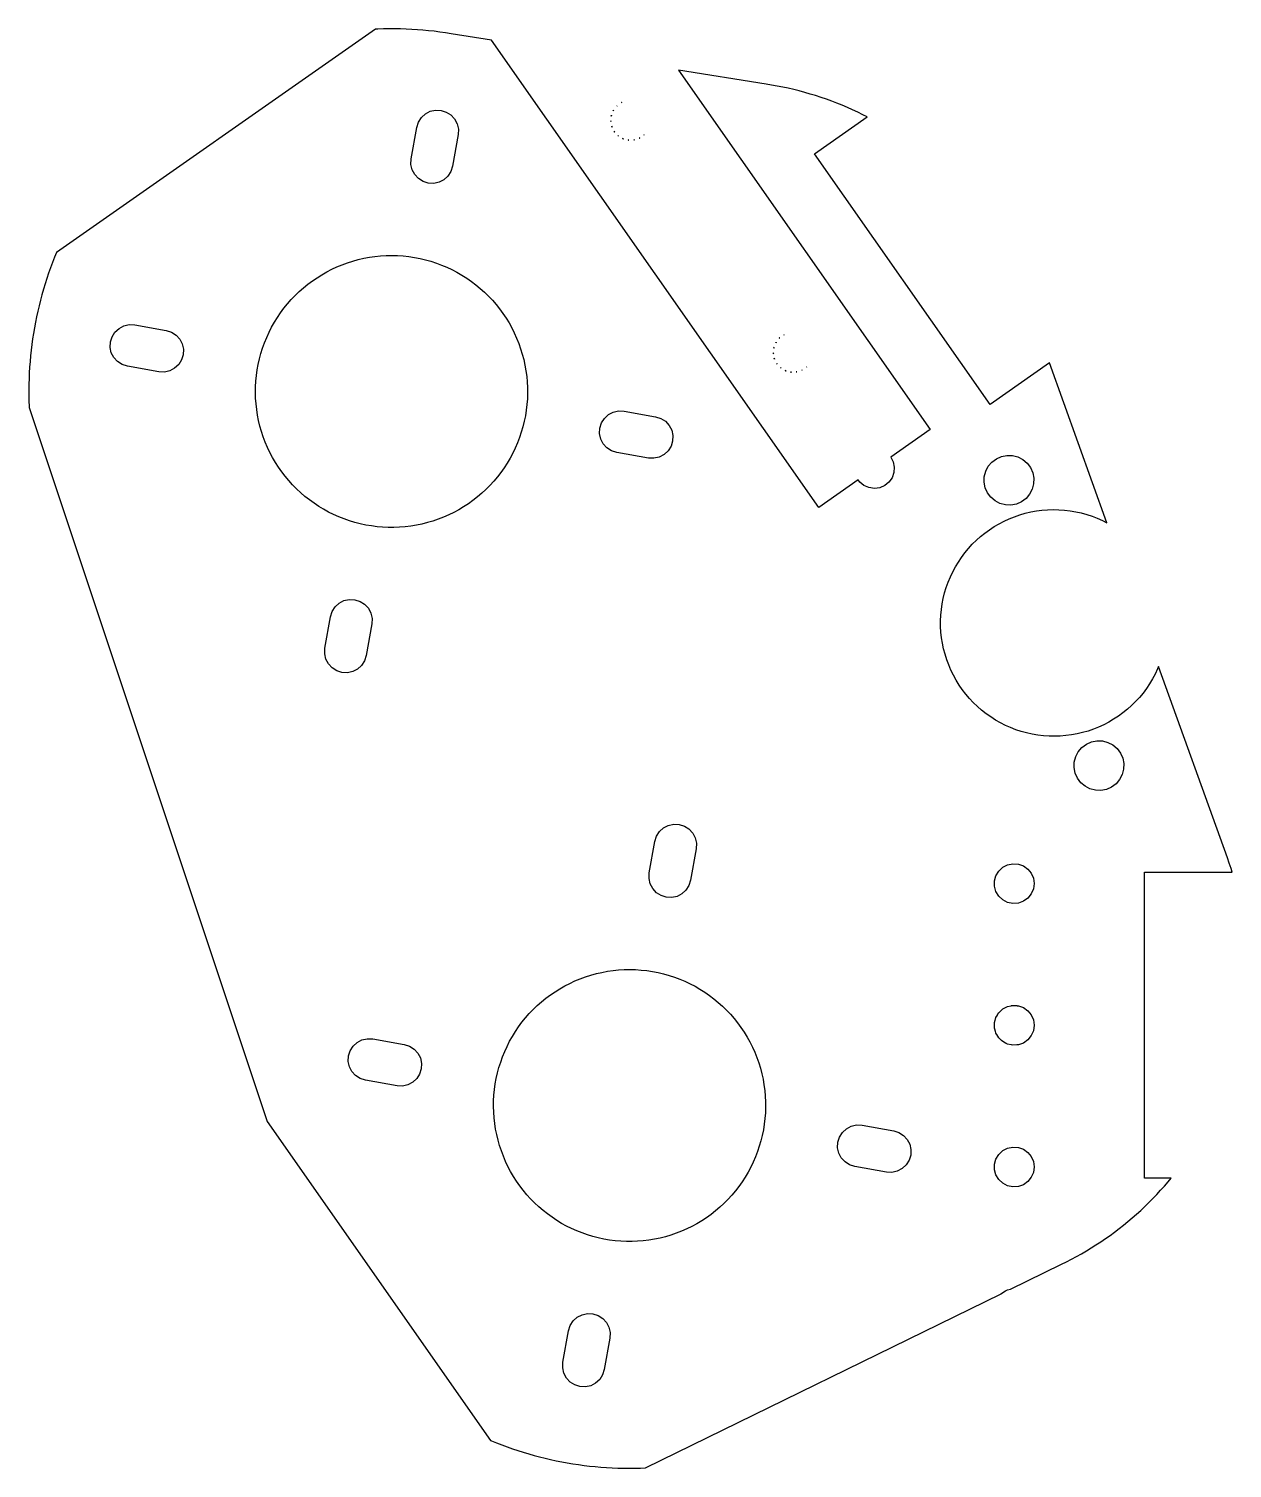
# Model space of a CAD drawing. Header units: metres. Extents: x -106 to 106, y -299 to -172.
# Drawn here: x -106.4 to -0.3, y -299.1 to -172.1 of the extents above; entities that cross this region are included whole.
import ezdxf

# ---------------------------------------------------------------- set-up
doc = ezdxf.new("R2010")
doc.units = ezdxf.units.M

msp = doc.modelspace()

# ---------------------------------------------------------------- linework, layer by layer
for p, q in [((-75.8574, -172.111), (-103.994, -191.813)), ((-75.6512, -172.102), (-75.8574, -172.111)), ((-75.1525, -172.087), (-75.6512, -172.102)), ((-74.6536, -172.079), (-75.1525, -172.087)), ((-74.1547, -172.08), (-74.6536, -172.079)), ((-73.6559, -172.088), (-74.1547, -172.08)), ((-73.1572, -172.104), (-73.6559, -172.088)), ((-72.6589, -172.128), (-73.1572, -172.104)), ((-72.161, -172.16), (-72.6589, -172.128)), ((-71.6636, -172.199), (-72.161, -172.16)), ((-71.167, -172.246), (-71.6636, -172.199)), ((-70.6711, -172.301), (-71.167, -172.246)), ((-70.1761, -172.364), (-70.6711, -172.301)), ((-69.6822, -172.434), (-70.1761, -172.364)), ((-69.1894, -172.512), (-69.6822, -172.434)), ((-65.6226, -173.083), (-69.1894, -172.512)), ((-36.7527, -214.314), (-65.6226, -173.083)), ((-41.3969, -176.963), (-49.1231, -175.726)), ((-49.1231, -175.726), (-26.9229, -207.431)), ((-40.9041, -177.042), (-41.3969, -176.963)), ((-40.4126, -177.13), (-40.9041, -177.042)), ((-39.9228, -177.226), (-40.4126, -177.13)), ((-39.4347, -177.331), (-39.9228, -177.226)), ((-38.9484, -177.444), (-39.4347, -177.331)), ((-38.4642, -177.565), (-38.9484, -177.444)), ((-37.9821, -177.695), (-38.4642, -177.565)), ((-37.5023, -177.833), (-37.9821, -177.695)), ((-54.5679, -178.907), (-54.5323, -178.87)), ((-54.5445, -178.878), (-54.5679, -178.907)), ((-54.5323, -178.87), (-54.5445, -178.878)), ((-54.1549, -178.605), (-54.1297, -178.59)), ((-54.1365, -178.592), (-54.1549, -178.605)), ((-54.1297, -178.59), (-54.1365, -178.592)), ((-37.025, -177.979), (-37.5023, -177.833)), ((-36.5503, -178.133), (-37.025, -177.979)), ((-36.0783, -178.296), (-36.5503, -178.133)), ((-35.6091, -178.467), (-36.0783, -178.296)), ((-35.143, -178.645), (-35.6091, -178.467)), ((-34.68, -178.832), (-35.143, -178.645)), ((-34.2203, -179.027), (-34.68, -178.832)), ((-33.764, -179.229), (-34.2203, -179.027)), ((-72.2087, -180.777), (-72.0635, -180.317)), ((-72.0635, -180.317), (-71.804, -179.91)), ((-71.804, -179.91), (-71.4479, -179.583)), ((-71.4479, -179.583), (-71.0196, -179.36)), ((-71.0196, -179.36), (-70.548, -179.256)), ((-70.548, -179.256), (-70.0656, -179.277)), ((-70.0656, -179.277), (-69.605, -179.422)), ((-69.605, -179.422), (-69.1977, -179.681)), ((-69.1977, -179.681), (-68.8714, -180.038)), ((-68.8714, -180.038), (-68.6484, -180.466)), ((-55.0919, -180.189), (-55.0956, -180.224)), ((-55.0956, -180.224), (-55.0865, -180.272)), ((-55.0865, -180.272), (-55.0919, -180.189)), ((-55.0493, -179.777), (-55.0333, -179.701)), ((-55.0443, -179.728), (-55.0493, -179.777)), ((-55.0333, -179.701), (-55.0443, -179.728)), ((-54.8727, -179.309), (-54.8417, -179.25)), ((-54.8555, -179.267), (-54.8727, -179.309)), ((-54.8417, -179.25), (-54.8555, -179.267)), ((-37.1156, -183.104), (-32.4747, -179.854)), ((-33.3113, -179.439), (-33.764, -179.229)), ((-32.8622, -179.657), (-33.3113, -179.439)), ((-32.4747, -179.854), (-32.8622, -179.657)), ((-72.6999, -183.563), (-72.2087, -180.777)), ((-68.5649, -181.42), (-69.0561, -184.205)), ((-68.6484, -180.466), (-68.5439, -180.937)), ((-68.5439, -180.937), (-68.5649, -181.42)), ((-55.0125, -180.674), (-55.0052, -180.713)), ((-54.9834, -180.756), (-55.0125, -180.674)), ((-55.0052, -180.713), (-54.9834, -180.756)), ((-54.8007, -181.118), (-54.7804, -181.158)), ((-54.7497, -181.191), (-54.8007, -181.118)), ((-54.7804, -181.158), (-54.7497, -181.191)), ((-54.4725, -181.486), (-54.4396, -181.521)), ((-54.4047, -181.542), (-54.4725, -181.486)), ((-54.4396, -181.521), (-54.4047, -181.542)), ((-52.1449, -181.425), (-52.1678, -181.443)), ((-52.1678, -181.443), (-52.1494, -181.43)), ((-52.1494, -181.43), (-52.1449, -181.425)), ((-54.0531, -181.748), (-54.0102, -181.774)), ((-53.9762, -181.782), (-54.0531, -181.748)), ((-54.0102, -181.774), (-53.9762, -181.782)), ((-53.4982, -181.894), (-53.5748, -181.883)), ((-53.5748, -181.883), (-53.5271, -181.895)), ((-53.5271, -181.895), (-53.4982, -181.894)), ((-53.0084, -181.868), (-53.0749, -181.877)), ((-53.0749, -181.877), (-53.0294, -181.875)), ((-53.0294, -181.875), (-53.0084, -181.868)), ((-52.5452, -181.707), (-52.5929, -181.728)), ((-52.5929, -181.728), (-52.5574, -181.716)), ((-52.5574, -181.716), (-52.5452, -181.707)), ((-72.7209, -184.045), (-72.6999, -183.563)), ((-72.6164, -184.517), (-72.7209, -184.045)), ((-21.6291, -205.221), (-37.1156, -183.104)), ((-72.3934, -184.945), (-72.6164, -184.517)), ((-72.0671, -185.301), (-72.3934, -184.945)), ((-71.6598, -185.561), (-72.0671, -185.301)), ((-69.8168, -185.4), (-70.2452, -185.623)), ((-69.4608, -185.073), (-69.8168, -185.4)), ((-69.2013, -184.666), (-69.4608, -185.073)), ((-69.0561, -184.205), (-69.2013, -184.666)), ((-71.1992, -185.706), (-71.6598, -185.561)), ((-70.7167, -185.727), (-71.1992, -185.706)), ((-70.2452, -185.623), (-70.7167, -185.727)), ((-104.347, -192.699), (-104.521, -193.167)), ((-104.166, -192.234), (-104.347, -192.699)), ((-103.994, -191.813), (-104.166, -192.234)), ((-79.2575, -193.089), (-78.7961, -192.898)), ((-78.7961, -192.898), (-78.3273, -192.726)), ((-78.3273, -192.726), (-77.8517, -192.574)), ((-77.8517, -192.574), (-77.3701, -192.442)), ((-77.3701, -192.442), (-76.8835, -192.33)), ((-76.8835, -192.33), (-76.3927, -192.239)), ((-76.3927, -192.239), (-75.8985, -192.168)), ((-75.8985, -192.168), (-75.4017, -192.117)), ((-75.4017, -192.117), (-74.9034, -192.088)), ((-74.9034, -192.088), (-74.4041, -192.079)), ((-74.4041, -192.079), (-73.905, -192.091)), ((-73.905, -192.091), (-73.4068, -192.123)), ((-73.4068, -192.123), (-72.9103, -192.176)), ((-72.9103, -192.176), (-72.4165, -192.25)), ((-72.4165, -192.25), (-71.9262, -192.345)), ((-71.9262, -192.345), (-71.4403, -192.459)), ((-71.4403, -192.459), (-70.9595, -192.594)), ((-70.9595, -192.594), (-70.4848, -192.749)), ((-70.4848, -192.749), (-70.0169, -192.923)), ((-70.0169, -192.923), (-69.5567, -193.117)), ((-104.846, -194.11), (-104.998, -194.585)), ((-104.687, -193.637), (-104.846, -194.11)), ((-104.521, -193.167), (-104.687, -193.637)), ((-81.4236, -194.321), (-81.0117, -194.039)), ((-81.0117, -194.039), (-80.5883, -193.774)), ((-80.5883, -193.774), (-80.1544, -193.527)), ((-80.1544, -193.527), (-79.7105, -193.299)), ((-79.7105, -193.299), (-79.2575, -193.089)), ((-69.5567, -193.117), (-69.1049, -193.329)), ((-69.1049, -193.329), (-68.6624, -193.56)), ((-68.6624, -193.56), (-68.2298, -193.81)), ((-68.2298, -193.81), (-67.8081, -194.077)), ((-67.8081, -194.077), (-67.3977, -194.362)), ((-105.279, -195.542), (-105.409, -196.024)), ((-105.142, -195.063), (-105.279, -195.542)), ((-104.998, -194.585), (-105.142, -195.063)), ((-82.9437, -195.613), (-82.5842, -195.267)), ((-82.5842, -195.267), (-82.2105, -194.935)), ((-82.2105, -194.935), (-81.8235, -194.62)), ((-81.8235, -194.62), (-81.4236, -194.321)), ((-67.3977, -194.362), (-66.9996, -194.663)), ((-66.9996, -194.663), (-66.6144, -194.98)), ((-66.6144, -194.98), (-66.2427, -195.314)), ((-66.2427, -195.314), (-65.8852, -195.662)), ((-105.53, -196.508), (-105.645, -196.994)), ((-105.409, -196.024), (-105.53, -196.508)), ((-84.2287, -197.139), (-83.9315, -196.738)), ((-83.9315, -196.738), (-83.618, -196.349)), ((-83.618, -196.349), (-83.2885, -195.974)), ((-83.2885, -195.974), (-82.9437, -195.613)), ((-65.8852, -195.662), (-65.5424, -196.025)), ((-65.5424, -196.025), (-65.2151, -196.402)), ((-65.2151, -196.402), (-64.9038, -196.793)), ((-64.9038, -196.793), (-64.609, -197.196)), ((-105.85, -197.97), (-105.942, -198.461)), ((-105.751, -197.481), (-105.85, -197.97)), ((-105.645, -196.994), (-105.751, -197.481)), ((-85.0166, -198.412), (-84.7717, -197.977)), ((-84.7717, -197.977), (-84.5089, -197.552)), ((-84.5089, -197.552), (-84.2287, -197.139)), ((-64.609, -197.196), (-64.3312, -197.611)), ((-64.3312, -197.611), (-64.0709, -198.037)), ((-64.0709, -198.037), (-63.8285, -198.473)), ((-106.026, -198.952), (-106.102, -199.445)), ((-105.942, -198.461), (-106.026, -198.952)), ((-99.2407, -199.705), (-99.0955, -199.245)), ((-99.0955, -199.245), (-98.836, -198.838)), ((-98.836, -198.838), (-98.4799, -198.511)), ((-98.4799, -198.511), (-98.0516, -198.288)), ((-98.0516, -198.288), (-97.5801, -198.184)), ((-97.5801, -198.184), (-97.0976, -198.205)), ((-97.0976, -198.205), (-94.3121, -198.696)), ((-94.3121, -198.696), (-93.8515, -198.841)), ((-93.8515, -198.841), (-93.4442, -199.101)), ((-93.4442, -199.101), (-93.118, -199.457)), ((-85.6398, -199.773), (-85.451, -199.311)), ((-85.451, -199.311), (-85.2431, -198.857)), ((-85.2431, -198.857), (-85.0166, -198.412)), ((-63.8285, -198.473), (-63.6045, -198.919)), ((-63.6045, -198.919), (-63.3993, -199.375)), ((-63.3993, -199.375), (-63.2131, -199.838)), ((-40.2285, -199.386), (-40.1929, -199.348)), ((-40.2051, -199.357), (-40.2285, -199.386)), ((-40.1929, -199.348), (-40.2051, -199.357)), ((-39.8155, -199.084), (-39.7903, -199.069)), ((-39.797, -199.071), (-39.8155, -199.084)), ((-39.7903, -199.069), (-39.797, -199.071)), ((-106.231, -200.435), (-106.284, -200.931)), ((-106.17, -199.94), (-106.231, -200.435)), ((-106.102, -199.445), (-106.17, -199.94)), ((-99.2618, -200.188), (-99.2407, -199.705)), ((-99.1573, -200.659), (-99.2618, -200.188)), ((-98.9343, -201.088), (-99.1573, -200.659)), ((-93.118, -199.457), (-92.8949, -199.885)), ((-92.8949, -199.885), (-92.7904, -200.357)), ((-92.7904, -200.357), (-92.8115, -200.839)), ((-85.9589, -200.719), (-85.8092, -200.243)), ((-85.8092, -200.243), (-85.6398, -199.773)), ((-63.2131, -199.838), (-63.0464, -200.309)), ((-63.0464, -200.309), (-62.8995, -200.786)), ((-40.7099, -200.256), (-40.6939, -200.18)), ((-40.7048, -200.207), (-40.7099, -200.256)), ((-40.6939, -200.18), (-40.7048, -200.207)), ((-40.5333, -199.788), (-40.5022, -199.729)), ((-40.5161, -199.746), (-40.5333, -199.788)), ((-40.5022, -199.729), (-40.5161, -199.746)), ((-106.366, -201.925), (-106.396, -202.423)), ((-106.329, -201.428), (-106.366, -201.925)), ((-106.284, -200.931), (-106.329, -201.428)), ((-98.608, -201.444), (-98.9343, -201.088)), ((-98.2007, -201.703), (-98.608, -201.444)), ((-97.7401, -201.849), (-98.2007, -201.703)), ((-94.9546, -202.34), (-97.7401, -201.849)), ((-93.2162, -201.707), (-93.5723, -202.033)), ((-92.9567, -201.3), (-93.2162, -201.707)), ((-92.8115, -200.839), (-92.9567, -201.3)), ((-86.2876, -202.18), (-86.1983, -201.688)), ((-86.1983, -201.688), (-86.0887, -201.201)), ((-86.0887, -201.201), (-85.9589, -200.719)), ((-62.8995, -200.786), (-62.7725, -201.269)), ((-62.7725, -201.269), (-62.6657, -201.756)), ((-62.6657, -201.756), (-62.5793, -202.248)), ((-40.7525, -200.667), (-40.7561, -200.702)), ((-40.7561, -200.702), (-40.7471, -200.751)), ((-40.7471, -200.751), (-40.7525, -200.667)), ((-40.6731, -201.152), (-40.6658, -201.192)), ((-40.644, -201.235), (-40.6731, -201.152)), ((-40.6658, -201.192), (-40.644, -201.235)), ((-40.4613, -201.597), (-40.441, -201.637)), ((-40.4103, -201.669), (-40.4613, -201.597)), ((-40.441, -201.637), (-40.4103, -201.669)), ((-37.8055, -201.903), (-37.8284, -201.922)), ((-37.8284, -201.922), (-37.81, -201.909)), ((-37.81, -201.909), (-37.8055, -201.903)), ((-16.4023, -201.561), (-21.6291, -205.221)), ((-11.3318, -215.658), (-16.4023, -201.561)), ((-106.418, -202.922), (-106.432, -203.42)), ((-106.396, -202.423), (-106.418, -202.922)), ((-94.4721, -202.361), (-94.9546, -202.34)), ((-94.0006, -202.256), (-94.4721, -202.361)), ((-93.5723, -202.033), (-94.0006, -202.256)), ((-86.4318, -203.67), (-86.4044, -203.171)), ((-86.4044, -203.171), (-86.3563, -202.674)), ((-86.3563, -202.674), (-86.2876, -202.18)), ((-62.5793, -202.248), (-62.5134, -202.743)), ((-62.5134, -202.743), (-62.4681, -203.24)), ((-40.1331, -201.965), (-40.1002, -202)), ((-40.0653, -202.02), (-40.1331, -201.965)), ((-40.1002, -202), (-40.0653, -202.02)), ((-39.7137, -202.227), (-39.6708, -202.252)), ((-39.6368, -202.261), (-39.7137, -202.227)), ((-39.6708, -202.252), (-39.6368, -202.261)), ((-39.1588, -202.373), (-39.2354, -202.362)), ((-39.2354, -202.362), (-39.1877, -202.374)), ((-39.1877, -202.374), (-39.1588, -202.373)), ((-38.669, -202.347), (-38.7355, -202.356)), ((-38.7355, -202.356), (-38.69, -202.354)), ((-38.69, -202.354), (-38.669, -202.347)), ((-38.2058, -202.186), (-38.2535, -202.207)), ((-38.2535, -202.207), (-38.218, -202.195)), ((-38.218, -202.195), (-38.2058, -202.186)), ((-106.432, -203.42), (-106.438, -203.919)), ((-106.438, -203.919), (-106.437, -204.418)), ((-106.437, -204.418), (-106.428, -204.917)), ((-86.4385, -204.169), (-86.4318, -203.67)), ((-86.4243, -204.668), (-86.4385, -204.169)), ((-62.4681, -203.24), (-62.4436, -203.739)), ((-62.4399, -204.238), (-62.4569, -204.737)), ((-62.4436, -203.739), (-62.4399, -204.238)), ((-106.428, -204.917), (-106.411, -205.416)), ((-106.411, -205.416), (-106.407, -205.497)), ((-106.407, -205.497), (-85.4068, -268.497)), ((-86.3895, -205.166), (-86.4243, -204.668)), ((-86.3339, -205.662), (-86.3895, -205.166)), ((-86.2577, -206.156), (-86.3339, -205.662)), ((-62.5531, -205.731), (-62.6321, -206.224)), ((-62.4947, -205.235), (-62.5531, -205.731)), ((-62.4569, -204.737), (-62.4947, -205.235)), ((-86.1611, -206.645), (-86.2577, -206.156)), ((-86.0442, -207.131), (-86.1611, -206.645)), ((-62.7316, -206.713), (-62.8513, -207.198)), ((-62.6321, -206.224), (-62.7316, -206.713)), ((-56.0661, -207.318), (-55.9209, -206.858)), ((-55.9209, -206.858), (-55.6614, -206.45)), ((-55.6614, -206.45), (-55.3054, -206.124)), ((-55.3054, -206.124), (-54.877, -205.901)), ((-54.877, -205.901), (-54.4055, -205.797)), ((-54.4055, -205.797), (-53.923, -205.818)), ((-53.923, -205.818), (-51.1375, -206.309)), ((-51.1375, -206.309), (-50.677, -206.454)), ((-50.677, -206.454), (-50.2696, -206.713)), ((-50.2696, -206.713), (-49.9434, -207.07)), ((-85.9072, -207.611), (-86.0442, -207.131)), ((-85.7503, -208.085), (-85.9072, -207.611)), ((-85.5738, -208.552), (-85.7503, -208.085)), ((-63.1507, -208.15), (-63.3298, -208.616)), ((-62.9911, -207.677), (-63.1507, -208.15)), ((-62.8513, -207.198), (-62.9911, -207.677)), ((-56.0872, -207.801), (-56.0661, -207.318)), ((-55.9827, -208.272), (-56.0872, -207.801)), ((-55.7597, -208.701), (-55.9827, -208.272)), ((-49.9434, -207.07), (-49.7204, -207.498)), ((-49.7204, -207.498), (-49.6158, -207.969)), ((-49.6158, -207.969), (-49.6369, -208.452)), ((-26.9229, -207.431), (-30.3961, -209.863)), ((-85.3781, -209.011), (-85.5738, -208.552)), ((-85.1634, -209.462), (-85.3781, -209.011)), ((-84.9302, -209.904), (-85.1634, -209.462)), ((-63.7455, -209.524), (-63.9812, -209.964)), ((-63.5282, -209.075), (-63.7455, -209.524)), ((-63.3298, -208.616), (-63.5282, -209.075)), ((-55.4334, -209.057), (-55.7597, -208.701)), ((-55.0261, -209.316), (-55.4334, -209.057)), ((-54.5655, -209.461), (-55.0261, -209.316)), ((-51.78, -209.953), (-54.5655, -209.461)), ((-50.0416, -209.32), (-50.3977, -209.646)), ((-49.7821, -208.913), (-50.0416, -209.32)), ((-49.6369, -208.452), (-49.7821, -208.913)), ((-84.6788, -210.335), (-84.9302, -209.904)), ((-84.4097, -210.756), (-84.6788, -210.335)), ((-84.1233, -211.165), (-84.4097, -210.756)), ((-64.5067, -210.813), (-64.7954, -211.22)), ((-64.2351, -210.394), (-64.5067, -210.813)), ((-63.9812, -209.964), (-64.2351, -210.394)), ((-51.2976, -209.974), (-51.78, -209.953)), ((-50.826, -209.869), (-51.2976, -209.974)), ((-50.3977, -209.646), (-50.826, -209.869)), ((-30.3961, -209.863), (-30.1772, -210.289)), ((-30.1772, -210.289), (-30.0815, -210.759)), ((-30.0815, -210.759), (-30.116, -211.237)), ((-22.0222, -211.12), (-21.7947, -210.683)), ((-21.7947, -210.683), (-21.4757, -210.308)), ((-21.4757, -210.308), (-21.0812, -210.013)), ((-21.0812, -210.013), (-20.6309, -209.813)), ((-20.6309, -209.813), (-20.1474, -209.718)), ((-20.1474, -209.718), (-19.655, -209.734)), ((-19.655, -209.734), (-19.1783, -209.858)), ((-19.1783, -209.858), (-18.7414, -210.086)), ((-18.7414, -210.086), (-18.366, -210.405)), ((-18.366, -210.405), (-18.071, -210.799)), ((-18.071, -210.799), (-17.8711, -211.249)), ((-83.8202, -211.561), (-84.1233, -211.165)), ((-83.5008, -211.945), (-83.8202, -211.561)), ((-83.1657, -212.315), (-83.5008, -211.945)), ((-65.4225, -211.997), (-65.7597, -212.366)), ((-65.1009, -211.615), (-65.4225, -211.997)), ((-64.7954, -211.22), (-65.1009, -211.615)), ((-33.2661, -211.872), (-36.7527, -214.314)), ((-33.1286, -212.069), (-33.2661, -211.872)), ((-32.758, -212.373), (-33.1286, -212.069)), ((-30.5561, -212.079), (-30.929, -212.38)), ((-30.2782, -211.688), (-30.5561, -212.079)), ((-30.116, -211.237), (-30.2782, -211.688)), ((-22.1621, -212.089), (-22.1467, -211.597)), ((-22.0675, -212.572), (-22.1621, -212.089)), ((-22.1467, -211.597), (-22.0222, -211.12)), ((-17.8711, -211.249), (-17.7765, -211.733)), ((-17.7765, -211.733), (-17.7919, -212.225)), ((-82.8155, -212.671), (-83.1657, -212.315)), ((-82.4509, -213.012), (-82.8155, -212.671)), ((-82.0723, -213.338), (-82.4509, -213.012)), ((-81.6805, -213.647), (-82.0723, -213.338)), ((-66.4785, -213.058), (-66.859, -213.382)), ((-66.1119, -212.719), (-66.4785, -213.058)), ((-65.7597, -212.366), (-66.1119, -212.719)), ((-32.3191, -212.565), (-32.758, -212.373)), ((-31.8445, -212.632), (-32.3191, -212.565)), ((-31.3694, -212.569), (-31.8445, -212.632)), ((-30.929, -212.38), (-31.3694, -212.569)), ((-21.8677, -213.023), (-22.0675, -212.572)), ((-21.5727, -213.417), (-21.8677, -213.023)), ((-18.1439, -213.139), (-18.4629, -213.514)), ((-17.9164, -212.702), (-18.1439, -213.139)), ((-17.7919, -212.225), (-17.9164, -212.702)), ((-81.2762, -213.94), (-81.6805, -213.647)), ((-80.8601, -214.216), (-81.2762, -213.94)), ((-80.4328, -214.474), (-80.8601, -214.216)), ((-79.9952, -214.715), (-80.4328, -214.474)), ((-68.505, -214.509), (-68.944, -214.747)), ((-68.0762, -214.253), (-68.505, -214.509)), ((-67.6585, -213.98), (-68.0762, -214.253)), ((-67.2525, -213.689), (-67.6585, -213.98)), ((-66.859, -213.382), (-67.2525, -213.689)), ((-21.1973, -213.736), (-21.5727, -213.417)), ((-20.7603, -213.964), (-21.1973, -213.736)), ((-20.2836, -214.088), (-20.7603, -213.964)), ((-19.7912, -214.104), (-20.2836, -214.088)), ((-19.3078, -214.009), (-19.7912, -214.104)), ((-18.8575, -213.809), (-19.3078, -214.009)), ((-18.4629, -213.514), (-18.8575, -213.809)), ((-18.0425, -214.711), (-17.552, -214.621)), ((-17.552, -214.621), (-17.0577, -214.556)), ((-17.0577, -214.556), (-16.5607, -214.516)), ((-16.5607, -214.516), (-16.0623, -214.5)), ((-16.0623, -214.5), (-15.5638, -214.51)), ((-15.5638, -214.51), (-15.0664, -214.544)), ((-15.0664, -214.544), (-14.5712, -214.603)), ((-14.5712, -214.603), (-14.0797, -214.686)), ((-79.5479, -214.937), (-79.9952, -214.715)), ((-79.0918, -215.14), (-79.5479, -214.937)), ((-78.6277, -215.324), (-79.0918, -215.14)), ((-78.1562, -215.488), (-78.6277, -215.324)), ((-77.6784, -215.633), (-78.1562, -215.488)), ((-77.195, -215.758), (-77.6784, -215.633)), ((-76.7067, -215.862), (-77.195, -215.758)), ((-76.2146, -215.947), (-76.7067, -215.862)), ((-72.239, -215.875), (-72.7317, -215.957)), ((-71.7502, -215.774), (-72.239, -215.875)), ((-71.2661, -215.652), (-71.7502, -215.774)), ((-70.7874, -215.51), (-71.2661, -215.652)), ((-70.315, -215.348), (-70.7874, -215.51)), ((-69.8498, -215.167), (-70.315, -215.348)), ((-69.3925, -214.966), (-69.8498, -215.167)), ((-68.944, -214.747), (-69.3925, -214.966)), ((-21.2674, -216), (-20.8372, -215.748)), ((-20.8372, -215.748), (-20.3949, -215.518)), ((-20.3949, -215.518), (-19.9417, -215.31)), ((-19.9417, -215.31), (-19.4787, -215.125)), ((-19.4787, -215.125), (-19.007, -214.963)), ((-19.007, -214.963), (-18.5279, -214.825)), ((-18.5279, -214.825), (-18.0425, -214.711)), ((-14.0797, -214.686), (-13.5929, -214.794)), ((-13.5929, -214.794), (-13.1121, -214.926)), ((-13.1121, -214.926), (-12.6384, -215.082)), ((-12.6384, -215.082), (-12.1732, -215.261)), ((-12.1732, -215.261), (-11.7174, -215.463)), ((-11.7174, -215.463), (-11.3318, -215.658)), ((-75.7194, -216.01), (-76.2146, -215.947)), ((-75.2219, -216.053), (-75.7194, -216.01)), ((-74.7231, -216.075), (-75.2219, -216.053)), ((-74.2238, -216.077), (-74.7231, -216.075)), ((-73.7249, -216.057), (-74.2238, -216.077)), ((-73.2272, -216.017), (-73.7249, -216.057)), ((-72.7317, -215.957), (-73.2272, -216.017)), ((-22.8473, -217.212), (-22.4755, -216.88)), ((-22.4755, -216.88), (-22.0876, -216.566)), ((-22.0876, -216.566), (-21.6846, -216.273)), ((-21.6846, -216.273), (-21.2674, -216)), ((-24.1556, -218.713), (-23.857, -218.314)), ((-23.857, -218.314), (-23.5389, -217.93)), ((-23.5389, -217.93), (-23.202, -217.562)), ((-23.202, -217.562), (-22.8473, -217.212)), ((-24.927, -219.993), (-24.6912, -219.554)), ((-24.6912, -219.554), (-24.4339, -219.127)), ((-24.4339, -219.127), (-24.1556, -218.713)), ((-25.4989, -221.374), (-25.3313, -220.905)), ((-25.3313, -220.905), (-25.1405, -220.444)), ((-25.1405, -220.444), (-24.927, -219.993)), ((-25.763, -222.336), (-25.6429, -221.852)), ((-25.6429, -221.852), (-25.4989, -221.374)), ((-79.8215, -223.952), (-79.6763, -223.491)), ((-79.6763, -223.491), (-79.4168, -223.084)), ((-79.4168, -223.084), (-79.0608, -222.758)), ((-79.0608, -222.758), (-78.6324, -222.535)), ((-78.6324, -222.535), (-78.1609, -222.43)), ((-78.1609, -222.43), (-77.6784, -222.451)), ((-77.6784, -222.451), (-77.2178, -222.597)), ((-77.2178, -222.597), (-76.8105, -222.856)), ((-76.8105, -222.856), (-76.4842, -223.212)), ((-76.4842, -223.212), (-76.2612, -223.641)), ((-25.9765, -223.815), (-25.9299, -223.318)), ((-25.9299, -223.318), (-25.8587, -222.825)), ((-25.8587, -222.825), (-25.763, -222.336)), ((-80.3127, -226.737), (-79.8215, -223.952)), ((-76.1778, -224.594), (-76.6689, -227.38)), ((-76.2612, -223.641), (-76.1567, -224.112)), ((-76.1567, -224.112), (-76.1778, -224.594)), ((-25.9982, -224.313), (-25.9765, -223.815)), ((-25.9951, -224.812), (-25.9982, -224.313)), ((-25.9672, -225.309), (-25.9951, -224.812)), ((-25.9144, -225.805), (-25.9672, -225.309)), ((-25.8371, -226.298), (-25.9144, -225.805)), ((-80.3338, -227.22), (-80.3127, -226.737)), ((-80.2292, -227.691), (-80.3338, -227.22)), ((-25.7352, -226.786), (-25.8371, -226.298)), ((-25.6092, -227.268), (-25.7352, -226.786)), ((-25.4592, -227.744), (-25.6092, -227.268)), ((-80.0062, -228.12), (-80.2292, -227.691)), ((-79.68, -228.476), (-80.0062, -228.12)), ((-79.2727, -228.735), (-79.68, -228.476)), ((-77.4297, -228.574), (-77.8581, -228.797)), ((-77.0736, -228.248), (-77.4297, -228.574)), ((-76.8141, -227.841), (-77.0736, -228.248)), ((-76.6689, -227.38), (-76.8141, -227.841)), ((-25.2858, -228.211), (-25.4592, -227.744)), ((-25.0892, -228.67), (-25.2858, -228.211)), ((-6.8595, -228.556), (-7.073, -229.007)), ((-6.7702, -228.34), (-6.8595, -228.556)), ((-0.7018, -245.212), (-6.7702, -228.34)), ((-78.8121, -228.881), (-79.2727, -228.735)), ((-78.3296, -228.902), (-78.8121, -228.881)), ((-77.8581, -228.797), (-78.3296, -228.902)), ((-24.8701, -229.117), (-25.0892, -228.67)), ((-24.6289, -229.554), (-24.8701, -229.117)), ((-24.3663, -229.978), (-24.6289, -229.554)), ((-7.3087, -229.446), (-7.5661, -229.873)), ((-7.073, -229.007), (-7.3087, -229.446)), ((-24.0828, -230.388), (-24.3663, -229.978)), ((-23.7793, -230.784), (-24.0828, -230.388)), ((-23.4564, -231.163), (-23.7793, -230.784)), ((-8.4611, -231.07), (-8.7979, -231.438)), ((-8.143, -230.686), (-8.4611, -231.07)), ((-7.8444, -230.287), (-8.143, -230.686)), ((-7.5661, -229.873), (-7.8444, -230.287)), ((-23.115, -231.527), (-23.4564, -231.163)), ((-22.7559, -231.873), (-23.115, -231.527)), ((-22.38, -232.2), (-22.7559, -231.873)), ((-21.9882, -232.509), (-22.38, -232.2)), ((-9.5245, -232.12), (-9.9124, -232.434)), ((-9.1527, -231.788), (-9.5245, -232.12)), ((-8.7979, -231.438), (-9.1527, -231.788)), ((-21.5816, -232.797), (-21.9882, -232.509)), ((-21.1611, -233.065), (-21.5816, -232.797)), ((-20.7277, -233.312), (-21.1611, -233.065)), ((-20.2826, -233.537), (-20.7277, -233.312)), ((-19.8268, -233.739), (-20.2826, -233.537)), ((-11.6051, -233.482), (-12.0583, -233.69)), ((-11.1628, -233.252), (-11.6051, -233.482)), ((-10.7326, -233), (-11.1628, -233.252)), ((-10.3154, -232.727), (-10.7326, -233)), ((-9.9124, -232.434), (-10.3154, -232.727)), ((-19.3616, -233.918), (-19.8268, -233.739)), ((-18.8879, -234.074), (-19.3616, -233.918)), ((-18.4071, -234.206), (-18.8879, -234.074)), ((-17.9203, -234.314), (-18.4071, -234.206)), ((-17.4288, -234.397), (-17.9203, -234.314)), ((-16.9336, -234.456), (-17.4288, -234.397)), ((-16.4362, -234.49), (-16.9336, -234.456)), ((-15.9377, -234.5), (-16.4362, -234.49)), ((-15.4393, -234.484), (-15.9377, -234.5)), ((-14.9423, -234.444), (-15.4393, -234.484)), ((-14.448, -234.379), (-14.9423, -234.444)), ((-13.9575, -234.289), (-14.448, -234.379)), ((-13.4721, -234.175), (-13.9575, -234.289)), ((-12.9929, -234.037), (-13.4721, -234.175)), ((-12.5213, -233.875), (-12.9929, -234.037)), ((-12.6922, -234.991), (-12.2088, -234.896)), ((-12.0583, -233.69), (-12.5213, -233.875)), ((-12.2088, -234.896), (-11.7164, -234.912)), ((-11.7164, -234.912), (-11.2397, -235.036)), ((-14.0836, -236.298), (-13.8561, -235.861)), ((-13.8561, -235.861), (-13.5371, -235.486)), ((-13.5371, -235.486), (-13.1425, -235.191)), ((-13.1425, -235.191), (-12.6922, -234.991)), ((-11.2397, -235.036), (-10.8027, -235.264)), ((-10.8027, -235.264), (-10.4273, -235.583)), ((-10.4273, -235.583), (-10.1323, -235.977)), ((-10.1323, -235.977), (-9.9325, -236.428)), ((-14.2234, -237.267), (-14.2081, -236.775)), ((-14.1289, -237.751), (-14.2234, -237.267)), ((-14.2081, -236.775), (-14.0836, -236.298)), ((-9.8532, -237.403), (-9.9778, -237.88)), ((-9.9325, -236.428), (-9.8379, -236.911)), ((-9.8379, -236.911), (-9.8532, -237.403)), ((-13.929, -238.201), (-14.1289, -237.751)), ((-13.634, -238.595), (-13.929, -238.201)), ((-13.2586, -238.914), (-13.634, -238.595)), ((-10.5243, -238.692), (-10.9188, -238.987)), ((-10.2053, -238.317), (-10.5243, -238.692)), ((-9.9778, -237.88), (-10.2053, -238.317)), ((-12.8216, -239.142), (-13.2586, -238.914)), ((-12.345, -239.266), (-12.8216, -239.142)), ((-11.8526, -239.282), (-12.345, -239.266)), ((-11.3691, -239.187), (-11.8526, -239.282)), ((-10.9188, -238.987), (-11.3691, -239.187)), ((-50.4479, -242.583), (-50.0195, -242.36)), ((-50.0195, -242.36), (-49.548, -242.256)), ((-49.548, -242.256), (-49.0656, -242.277)), ((-49.0656, -242.277), (-48.605, -242.422)), ((-48.605, -242.422), (-48.1977, -242.681)), ((-51.6999, -246.563), (-51.2087, -243.777)), ((-51.2087, -243.777), (-51.0635, -243.317)), ((-51.0635, -243.317), (-50.804, -242.91)), ((-50.804, -242.91), (-50.4479, -242.583)), ((-48.1977, -242.681), (-47.8714, -243.038)), ((-47.8714, -243.038), (-47.6484, -243.466)), ((-47.6484, -243.466), (-47.5439, -243.937)), ((-47.5649, -244.42), (-48.0561, -247.205)), ((-47.5439, -243.937), (-47.5649, -244.42)), ((-20.8652, -246.389), (-20.515, -246.062)), ((-20.515, -246.062), (-20.0894, -245.842)), ((-20.0894, -245.842), (-19.6201, -245.744)), ((-19.6201, -245.744), (-19.1419, -245.777)), ((-19.1419, -245.777), (-18.6903, -245.937)), ((-18.6903, -245.937), (-18.2987, -246.214)), ((-18.2987, -246.214), (-17.9962, -246.586)), ((-0.5374, -245.683), (-0.7018, -245.212)), ((-0.381, -246.157), (-0.5374, -245.683)), ((-0.2746, -246.5), (-0.381, -246.157)), ((-51.7209, -247.045), (-51.6999, -246.563)), ((-51.6164, -247.517), (-51.7209, -247.045)), ((-51.3934, -247.945), (-51.6164, -247.517)), ((-48.0561, -247.205), (-48.2013, -247.666)), ((-21.2436, -247.26), (-21.1143, -246.799)), ((-21.2436, -247.74), (-21.2436, -247.26)), ((-21.1143, -246.799), (-20.8652, -246.389)), ((-17.9962, -246.586), (-17.8053, -247.025)), ((-17.8053, -247.025), (-17.74, -247.5)), ((-17.74, -247.5), (-17.8053, -247.975)), ((-8, -273.5), (-8, -246.5)), ((-8, -246.5), (-0.2746, -246.5)), ((-51.0671, -248.301), (-51.3934, -247.945)), ((-50.6598, -248.561), (-51.0671, -248.301)), ((-50.1992, -248.706), (-50.6598, -248.561)), ((-49.7167, -248.727), (-50.1992, -248.706)), ((-49.2452, -248.623), (-49.7167, -248.727)), ((-48.8168, -248.4), (-49.2452, -248.623)), ((-48.4608, -248.073), (-48.8168, -248.4)), ((-48.2013, -247.666), (-48.4608, -248.073)), ((-21.1143, -248.201), (-21.2436, -247.74)), ((-20.8652, -248.611), (-21.1143, -248.201)), ((-20.515, -248.938), (-20.8652, -248.611)), ((-18.2987, -248.786), (-18.6903, -249.063)), ((-17.9962, -248.414), (-18.2987, -248.786)), ((-17.8053, -247.975), (-17.9962, -248.414)), ((-20.0894, -249.158), (-20.515, -248.938)), ((-19.6201, -249.256), (-20.0894, -249.158)), ((-19.1419, -249.223), (-19.6201, -249.256)), ((-18.6903, -249.063), (-19.1419, -249.223)), ((-55.8835, -255.33), (-55.3927, -255.239)), ((-55.3927, -255.239), (-54.8985, -255.168)), ((-54.8985, -255.168), (-54.4017, -255.117)), ((-54.4017, -255.117), (-53.9034, -255.088)), ((-53.9034, -255.088), (-53.4041, -255.079)), ((-53.4041, -255.079), (-52.905, -255.091)), ((-52.905, -255.091), (-52.4068, -255.123)), ((-52.4068, -255.123), (-51.9103, -255.176)), ((-51.9103, -255.176), (-51.4165, -255.25)), ((-51.4165, -255.25), (-50.9262, -255.345)), ((-59.5883, -256.774), (-59.1544, -256.527)), ((-59.1544, -256.527), (-58.7105, -256.299)), ((-58.7105, -256.299), (-58.2575, -256.089)), ((-58.2575, -256.089), (-57.7961, -255.898)), ((-57.7961, -255.898), (-57.3273, -255.726)), ((-57.3273, -255.726), (-56.8517, -255.574)), ((-56.8517, -255.574), (-56.3701, -255.442)), ((-56.3701, -255.442), (-55.8835, -255.33)), ((-50.9262, -255.345), (-50.4403, -255.459)), ((-50.4403, -255.459), (-49.9595, -255.594)), ((-49.9595, -255.594), (-49.4848, -255.749)), ((-49.4848, -255.749), (-49.0169, -255.923)), ((-49.0169, -255.923), (-48.5567, -256.117)), ((-48.5567, -256.117), (-48.1049, -256.329)), ((-48.1049, -256.329), (-47.6624, -256.56)), ((-61.2105, -257.935), (-60.8235, -257.62)), ((-60.8235, -257.62), (-60.4236, -257.321)), ((-60.4236, -257.321), (-60.0117, -257.039)), ((-60.0117, -257.039), (-59.5883, -256.774)), ((-47.6624, -256.56), (-47.2298, -256.81)), ((-47.2298, -256.81), (-46.8081, -257.077)), ((-46.8081, -257.077), (-46.3977, -257.362)), ((-46.3977, -257.362), (-45.9996, -257.663)), ((-45.9996, -257.663), (-45.6144, -257.98)), ((-62.618, -259.349), (-62.2885, -258.974)), ((-62.2885, -258.974), (-61.9437, -258.613)), ((-61.9437, -258.613), (-61.5842, -258.267)), ((-61.5842, -258.267), (-61.2105, -257.935)), ((-45.6144, -257.98), (-45.2427, -258.314)), ((-45.2427, -258.314), (-44.8852, -258.662)), ((-44.8852, -258.662), (-44.5424, -259.025)), ((-44.5424, -259.025), (-44.2151, -259.402)), ((-20.9928, -259.099), (-20.9722, -259.054)), ((-20.9722, -259.054), (-20.9492, -259.027)), ((-20.9492, -259.027), (-20.8652, -258.889)), ((-20.8652, -258.889), (-20.6782, -258.715)), ((-20.6782, -258.715), (-20.646, -258.677)), ((-20.646, -258.677), (-20.6217, -258.662)), ((-20.6217, -258.662), (-20.515, -258.562)), ((-20.515, -258.562), (-20.2653, -258.433)), ((-20.2653, -258.433), (-20.227, -258.408)), ((-20.227, -258.408), (-20.2057, -258.402)), ((-20.2057, -258.402), (-20.0894, -258.342)), ((-20.0894, -258.342), (-19.785, -258.278)), ((-19.785, -258.278), (-19.749, -258.268)), ((-19.749, -258.268), (-19.7342, -258.268)), ((-19.7342, -258.268), (-19.6201, -258.244)), ((-19.6201, -258.244), (-19.2735, -258.268)), ((-19.2735, -258.268), (-19.2509, -258.268)), ((-19.2509, -258.268), (-19.2441, -258.27)), ((-19.2441, -258.27), (-19.1419, -258.277)), ((-19.1419, -258.277), (-18.6903, -258.437)), ((-18.6903, -258.437), (-18.2987, -258.714)), ((-18.2987, -258.714), (-17.9962, -259.086)), ((-63.5089, -260.552), (-63.2287, -260.139)), ((-63.2287, -260.139), (-62.9315, -259.738)), ((-62.9315, -259.738), (-62.618, -259.349)), ((-44.2151, -259.402), (-43.9038, -259.793)), ((-43.9038, -259.793), (-43.609, -260.196)), ((-43.609, -260.196), (-43.3312, -260.611)), ((-21.25, -260), (-21.2436, -259.956)), ((-21.2436, -260.044), (-21.25, -260)), ((-21.2436, -259.76), (-21.186, -259.555)), ((-21.2436, -259.956), (-21.2436, -259.76)), ((-21.2436, -260.24), (-21.2436, -260.044)), ((-21.186, -260.445), (-21.2436, -260.24)), ((-21.186, -259.555), (-21.1791, -259.507)), ((-21.1791, -259.507), (-21.1623, -259.47)), ((-21.1623, -259.47), (-21.1143, -259.299)), ((-21.1143, -259.299), (-20.9928, -259.099)), ((-17.9962, -259.086), (-17.8053, -259.525)), ((-17.8053, -259.525), (-17.74, -260)), ((-17.74, -260), (-17.8053, -260.475)), ((-77.836, -261.838), (-77.4799, -261.511)), ((-77.4799, -261.511), (-77.0516, -261.288)), ((-77.0516, -261.288), (-76.5801, -261.184)), ((-76.5801, -261.184), (-76.0976, -261.205)), ((-76.0976, -261.205), (-73.3121, -261.696)), ((-64.2431, -261.857), (-64.0166, -261.412)), ((-64.0166, -261.412), (-63.7717, -260.977)), ((-63.7717, -260.977), (-63.5089, -260.552)), ((-43.3312, -260.611), (-43.0709, -261.037)), ((-43.0709, -261.037), (-42.8285, -261.473)), ((-42.8285, -261.473), (-42.6045, -261.919)), ((-21.1791, -260.493), (-21.186, -260.445)), ((-21.1623, -260.53), (-21.1791, -260.493)), ((-21.1143, -260.701), (-21.1623, -260.53)), ((-20.9928, -260.901), (-21.1143, -260.701)), ((-20.9722, -260.946), (-20.9928, -260.901)), ((-20.9492, -260.973), (-20.9722, -260.946)), ((-20.8652, -261.111), (-20.9492, -260.973)), ((-20.6782, -261.285), (-20.8652, -261.111)), ((-20.646, -261.323), (-20.6782, -261.285)), ((-20.6217, -261.338), (-20.646, -261.323)), ((-20.515, -261.438), (-20.6217, -261.338)), ((-20.2653, -261.567), (-20.515, -261.438)), ((-20.227, -261.592), (-20.2653, -261.567)), ((-20.2057, -261.598), (-20.227, -261.592)), ((-20.0894, -261.658), (-20.2057, -261.598)), ((-18.6903, -261.563), (-19.1419, -261.723)), ((-18.2987, -261.286), (-18.6903, -261.563)), ((-17.9962, -260.914), (-18.2987, -261.286)), ((-17.8053, -260.475), (-17.9962, -260.914)), ((-78.2618, -263.188), (-78.2407, -262.705)), ((-78.2407, -262.705), (-78.0955, -262.245)), ((-78.0955, -262.245), (-77.836, -261.838)), ((-73.3121, -261.696), (-72.8515, -261.841)), ((-72.8515, -261.841), (-72.4442, -262.101)), ((-72.4442, -262.101), (-72.118, -262.457)), ((-72.118, -262.457), (-71.8949, -262.885)), ((-71.8949, -262.885), (-71.7904, -263.357)), ((-64.8092, -263.243), (-64.6398, -262.773)), ((-64.6398, -262.773), (-64.451, -262.311)), ((-64.451, -262.311), (-64.2431, -261.857)), ((-42.6045, -261.919), (-42.3993, -262.375)), ((-42.3993, -262.375), (-42.2131, -262.838)), ((-42.2131, -262.838), (-42.0464, -263.309)), ((-19.785, -261.722), (-20.0894, -261.658)), ((-19.749, -261.732), (-19.785, -261.722)), ((-19.7342, -261.732), (-19.749, -261.732)), ((-19.6201, -261.756), (-19.7342, -261.732)), ((-19.2735, -261.732), (-19.6201, -261.756)), ((-19.2509, -261.732), (-19.2735, -261.732)), ((-19.2441, -261.73), (-19.2509, -261.732)), ((-19.1419, -261.723), (-19.2441, -261.73)), ((-78.1573, -263.659), (-78.2618, -263.188)), ((-77.9343, -264.088), (-78.1573, -263.659)), ((-77.608, -264.444), (-77.9343, -264.088)), ((-71.8115, -263.839), (-71.9567, -264.3)), ((-71.7904, -263.357), (-71.8115, -263.839)), ((-65.0887, -264.201), (-64.9589, -263.719)), ((-64.9589, -263.719), (-64.8092, -263.243)), ((-42.0464, -263.309), (-41.8995, -263.786)), ((-41.8995, -263.786), (-41.7725, -264.269)), ((-77.2007, -264.703), (-77.608, -264.444)), ((-76.7401, -264.849), (-77.2007, -264.703)), ((-73.9546, -265.34), (-76.7401, -264.849)), ((-73.4721, -265.361), (-73.9546, -265.34)), ((-73.0006, -265.256), (-73.4721, -265.361)), ((-72.5723, -265.033), (-73.0006, -265.256)), ((-72.2162, -264.707), (-72.5723, -265.033)), ((-71.9567, -264.3), (-72.2162, -264.707)), ((-65.3563, -265.674), (-65.2876, -265.18)), ((-65.2876, -265.18), (-65.1983, -264.688)), ((-65.1983, -264.688), (-65.0887, -264.201)), ((-41.7725, -264.269), (-41.6657, -264.756)), ((-41.6657, -264.756), (-41.5793, -265.248)), ((-41.5793, -265.248), (-41.5134, -265.743)), ((-65.4385, -267.169), (-65.4318, -266.67)), ((-65.4318, -266.67), (-65.4044, -266.171)), ((-65.4044, -266.171), (-65.3563, -265.674)), ((-41.5134, -265.743), (-41.4681, -266.24)), ((-41.4681, -266.24), (-41.4436, -266.739)), ((-65.4243, -267.668), (-65.4385, -267.169)), ((-65.3895, -268.166), (-65.4243, -267.668)), ((-41.4569, -267.737), (-41.4947, -268.235)), ((-41.4399, -267.238), (-41.4569, -267.737)), ((-41.4436, -266.739), (-41.4399, -267.238)), ((-85.4068, -268.497), (-65.705, -296.634)), ((-65.3339, -268.662), (-65.3895, -268.166)), ((-65.2577, -269.156), (-65.3339, -268.662)), ((-65.1611, -269.645), (-65.2577, -269.156)), ((-41.6321, -269.224), (-41.7316, -269.713)), ((-41.5531, -268.731), (-41.6321, -269.224)), ((-41.4947, -268.235), (-41.5531, -268.731)), ((-34.6614, -269.45), (-34.3054, -269.124)), ((-34.3054, -269.124), (-33.877, -268.901)), ((-33.877, -268.901), (-33.4055, -268.797)), ((-33.4055, -268.797), (-32.923, -268.818)), ((-32.923, -268.818), (-30.1375, -269.309)), ((-65.0442, -270.131), (-65.1611, -269.645)), ((-64.9072, -270.611), (-65.0442, -270.131)), ((-41.8513, -270.198), (-41.9911, -270.677)), ((-41.7316, -269.713), (-41.8513, -270.198)), ((-35.0872, -270.801), (-35.0661, -270.318)), ((-35.0661, -270.318), (-34.9209, -269.858)), ((-34.9209, -269.858), (-34.6614, -269.45)), ((-30.1375, -269.309), (-29.677, -269.454)), ((-29.677, -269.454), (-29.2696, -269.714)), ((-29.2696, -269.714), (-28.9434, -270.07)), ((-28.9434, -270.07), (-28.7204, -270.498)), ((-28.7204, -270.498), (-28.6158, -270.969)), ((-64.7503, -271.085), (-64.9072, -270.611)), ((-64.5738, -271.552), (-64.7503, -271.085)), ((-64.3781, -272.011), (-64.5738, -271.552)), ((-42.3298, -271.616), (-42.5282, -272.075)), ((-42.1507, -271.15), (-42.3298, -271.616)), ((-41.9911, -270.677), (-42.1507, -271.15)), ((-34.9827, -271.272), (-35.0872, -270.801)), ((-34.7597, -271.701), (-34.9827, -271.272)), ((-34.4334, -272.057), (-34.7597, -271.701)), ((-28.6369, -271.452), (-28.7821, -271.913)), ((-28.6158, -270.969), (-28.6369, -271.452)), ((-21.1143, -271.799), (-20.8652, -271.389)), ((-20.8652, -271.389), (-20.515, -271.062)), ((-20.515, -271.062), (-20.0894, -270.842)), ((-20.0894, -270.842), (-19.6201, -270.744)), ((-19.6201, -270.744), (-19.1419, -270.777)), ((-19.1419, -270.777), (-18.6903, -270.937)), ((-18.6903, -270.937), (-18.2987, -271.214)), ((-18.2987, -271.214), (-17.9962, -271.586)), ((-17.9962, -271.586), (-17.8053, -272.025)), ((-64.1634, -272.462), (-64.3781, -272.011)), ((-63.9302, -272.904), (-64.1634, -272.462)), ((-63.6788, -273.335), (-63.9302, -272.904)), ((-42.9812, -272.964), (-43.2351, -273.394)), ((-42.7455, -272.524), (-42.9812, -272.964)), ((-42.5282, -272.075), (-42.7455, -272.524)), ((-34.0261, -272.316), (-34.4334, -272.057)), ((-33.5655, -272.461), (-34.0261, -272.316)), ((-30.78, -272.953), (-33.5655, -272.461)), ((-30.2976, -272.974), (-30.78, -272.953)), ((-29.826, -272.869), (-30.2976, -272.974)), ((-29.3977, -272.646), (-29.826, -272.869)), ((-29.0416, -272.32), (-29.3977, -272.646)), ((-28.7821, -271.913), (-29.0416, -272.32)), ((-21.2436, -272.26), (-21.1143, -271.799)), ((-21.2436, -272.74), (-21.2436, -272.26)), ((-21.1143, -273.201), (-21.2436, -272.74)), ((-17.8053, -272.975), (-17.9962, -273.414)), ((-17.8053, -272.025), (-17.74, -272.5)), ((-17.74, -272.5), (-17.8053, -272.975)), ((-63.4097, -273.756), (-63.6788, -273.335)), ((-63.1233, -274.165), (-63.4097, -273.756)), ((-62.8202, -274.561), (-63.1233, -274.165)), ((-43.7954, -274.22), (-44.1009, -274.615)), ((-43.5067, -273.813), (-43.7954, -274.22)), ((-43.2351, -273.394), (-43.5067, -273.813)), ((-20.8652, -273.611), (-21.1143, -273.201)), ((-20.515, -273.938), (-20.8652, -273.611)), ((-20.0894, -274.158), (-20.515, -273.938)), ((-19.6201, -274.256), (-20.0894, -274.158)), ((-19.1419, -274.223), (-19.6201, -274.256)), ((-18.6903, -274.063), (-19.1419, -274.223)), ((-18.2987, -273.786), (-18.6903, -274.063)), ((-17.9962, -273.414), (-18.2987, -273.786)), ((-5.6681, -273.5), (-8, -273.5)), ((-6.5885, -274.559), (-6.255, -274.187)), ((-6.255, -274.187), (-5.928, -273.81)), ((-5.928, -273.81), (-5.6681, -273.5)), ((-62.5008, -274.945), (-62.8202, -274.561)), ((-62.1657, -275.315), (-62.5008, -274.945)), ((-61.8155, -275.671), (-62.1657, -275.315)), ((-44.7597, -275.366), (-45.1119, -275.719)), ((-44.4225, -274.997), (-44.7597, -275.366)), ((-44.1009, -274.615), (-44.4225, -274.997)), ((-7.6267, -275.638), (-7.2745, -275.284)), ((-7.2745, -275.284), (-6.9284, -274.925)), ((-6.9284, -274.925), (-6.5885, -274.559)), ((-61.4508, -276.012), (-61.8155, -275.671)), ((-61.0723, -276.338), (-61.4508, -276.012)), ((-60.6805, -276.647), (-61.0723, -276.338)), ((-60.2762, -276.94), (-60.6805, -276.647)), ((-46.2525, -276.689), (-46.6585, -276.98)), ((-45.859, -276.382), (-46.2525, -276.689)), ((-45.4785, -276.058), (-45.859, -276.382)), ((-45.1119, -275.719), (-45.4785, -276.058)), ((-9.0949, -276.991), (-8.7192, -276.662)), ((-8.7192, -276.662), (-8.3492, -276.327)), ((-8.3492, -276.327), (-7.985, -275.986)), ((-7.985, -275.986), (-7.6267, -275.638)), ((-59.8601, -277.216), (-60.2762, -276.94)), ((-59.4328, -277.474), (-59.8601, -277.216)), ((-58.9952, -277.715), (-59.4328, -277.474)), ((-58.5479, -277.937), (-58.9952, -277.715)), ((-58.0918, -278.14), (-58.5479, -277.937)), ((-48.3925, -277.966), (-48.8498, -278.167)), ((-47.944, -277.747), (-48.3925, -277.966)), ((-47.505, -277.509), (-47.944, -277.747)), ((-47.0762, -277.253), (-47.505, -277.509)), ((-46.6585, -276.98), (-47.0762, -277.253)), ((-10.6527, -278.239), (-10.2553, -277.937)), ((-10.2553, -277.937), (-9.8631, -277.629)), ((-9.8631, -277.629), (-9.4763, -277.313)), ((-9.4763, -277.313), (-9.0949, -276.991)), ((-57.6277, -278.324), (-58.0918, -278.14)), ((-57.1562, -278.488), (-57.6277, -278.324)), ((-56.6784, -278.633), (-57.1562, -278.488)), ((-56.195, -278.758), (-56.6784, -278.633)), ((-55.7067, -278.862), (-56.195, -278.758)), ((-55.2146, -278.947), (-55.7067, -278.862)), ((-54.7194, -279.01), (-55.2146, -278.947)), ((-54.2219, -279.053), (-54.7194, -279.01)), ((-53.7231, -279.075), (-54.2219, -279.053)), ((-53.2238, -279.077), (-53.7231, -279.075)), ((-52.7249, -279.057), (-53.2238, -279.077)), ((-52.2272, -279.017), (-52.7249, -279.057)), ((-51.7317, -278.957), (-52.2272, -279.017)), ((-51.239, -278.875), (-51.7317, -278.957)), ((-50.7502, -278.774), (-51.239, -278.875)), ((-50.2661, -278.652), (-50.7502, -278.774)), ((-49.7874, -278.51), (-50.2661, -278.652)), ((-49.315, -278.348), (-49.7874, -278.51)), ((-48.8498, -278.167), (-49.315, -278.348)), ((-12.7147, -279.645), (-12.2928, -279.378)), ((-12.2928, -279.378), (-11.8755, -279.104)), ((-11.8755, -279.104), (-11.463, -278.823)), ((-11.463, -278.823), (-11.0553, -278.535)), ((-11.0553, -278.535), (-10.6527, -278.239)), ((-14.8899, -280.867), (-14.4466, -280.638)), ((-14.4466, -280.638), (-14.0073, -280.401)), ((-14.0073, -280.401), (-13.5721, -280.156)), ((-13.5721, -280.156), (-13.1412, -279.904)), ((-13.1412, -279.904), (-12.7147, -279.645)), ((-19.8267, -283.287), (-15.3371, -281.089)), ((-15.3371, -281.089), (-14.8899, -280.867)), ((-52.0212, -299.047), (-20.6621, -283.696)), ((-20.6621, -283.696), (-20.646, -283.677)), ((-20.646, -283.677), (-20.6217, -283.662)), ((-20.6217, -283.662), (-20.515, -283.562)), ((-20.515, -283.562), (-20.2653, -283.433)), ((-20.2653, -283.433), (-20.227, -283.408)), ((-20.227, -283.408), (-20.2057, -283.402)), ((-20.2057, -283.402), (-20.0894, -283.342)), ((-20.0894, -283.342), (-19.8267, -283.287)), ((-58.0608, -285.758), (-57.6324, -285.535)), ((-57.6324, -285.535), (-57.1609, -285.43)), ((-57.1609, -285.43), (-56.6784, -285.451)), ((-56.6784, -285.451), (-56.2178, -285.597)), ((-56.2178, -285.597), (-55.8105, -285.856)), ((-59.3127, -289.737), (-58.8215, -286.952)), ((-58.8215, -286.952), (-58.6763, -286.491)), ((-58.6763, -286.491), (-58.4168, -286.084)), ((-58.4168, -286.084), (-58.0608, -285.758)), ((-55.8105, -285.856), (-55.4842, -286.212)), ((-55.4842, -286.212), (-55.2612, -286.641)), ((-55.2612, -286.641), (-55.1567, -287.112)), ((-55.1778, -287.594), (-55.6689, -290.38)), ((-55.1567, -287.112), (-55.1778, -287.594)), ((-59.3338, -290.22), (-59.3127, -289.737)), ((-59.2292, -290.691), (-59.3338, -290.22)), ((-59.0062, -291.12), (-59.2292, -290.691)), ((-55.6689, -290.38), (-55.8141, -290.841)), ((-58.68, -291.476), (-59.0062, -291.12)), ((-58.2727, -291.735), (-58.68, -291.476)), ((-57.8121, -291.881), (-58.2727, -291.735)), ((-57.3296, -291.902), (-57.8121, -291.881)), ((-56.8581, -291.797), (-57.3296, -291.902)), ((-56.4297, -291.574), (-56.8581, -291.797)), ((-56.0736, -291.248), (-56.4297, -291.574)), ((-55.8141, -290.841), (-56.0736, -291.248)), ((-65.705, -296.634), (-65.6302, -296.665)), ((-65.6302, -296.665), (-65.1675, -296.852)), ((-65.1675, -296.852), (-64.7019, -297.031)), ((-64.7019, -297.031), (-64.2336, -297.203)), ((-64.2336, -297.203), (-63.7626, -297.368)), ((-63.7626, -297.368), (-63.2891, -297.525)), ((-63.2891, -297.525), (-62.8133, -297.675)), ((-62.8133, -297.675), (-62.3351, -297.817)), ((-62.3351, -297.817), (-61.8548, -297.952)), ((-61.8548, -297.952), (-61.3725, -298.08)), ((-61.3725, -298.08), (-60.8882, -298.2)), ((-60.8882, -298.2), (-60.4021, -298.312)), ((-60.4021, -298.312), (-59.9143, -298.417)), ((-59.9143, -298.417), (-59.4249, -298.514)), ((-59.4249, -298.514), (-58.9341, -298.603)), ((-58.9341, -298.603), (-58.442, -298.685)), ((-58.442, -298.685), (-57.9486, -298.759)), ((-57.9486, -298.759), (-57.4541, -298.826)), ((-57.4541, -298.826), (-56.9587, -298.884)), ((-56.9587, -298.884), (-56.4624, -298.936)), ((-56.4624, -298.936), (-55.9654, -298.979)), ((-55.9654, -298.979), (-55.4677, -299.014)), ((-55.4677, -299.014), (-54.9696, -299.042)), ((-54.9696, -299.042), (-54.4711, -299.062)), ((-54.4711, -299.062), (-53.9724, -299.074)), ((-53.9724, -299.074), (-53.4735, -299.079)), ((-53.4735, -299.079), (-52.9746, -299.075)), ((-52.9746, -299.075), (-52.4758, -299.064)), ((-52.4758, -299.064), (-52.0212, -299.047))]:
    msp.add_line(p, q)

doc.saveas('drawing.dxf')
